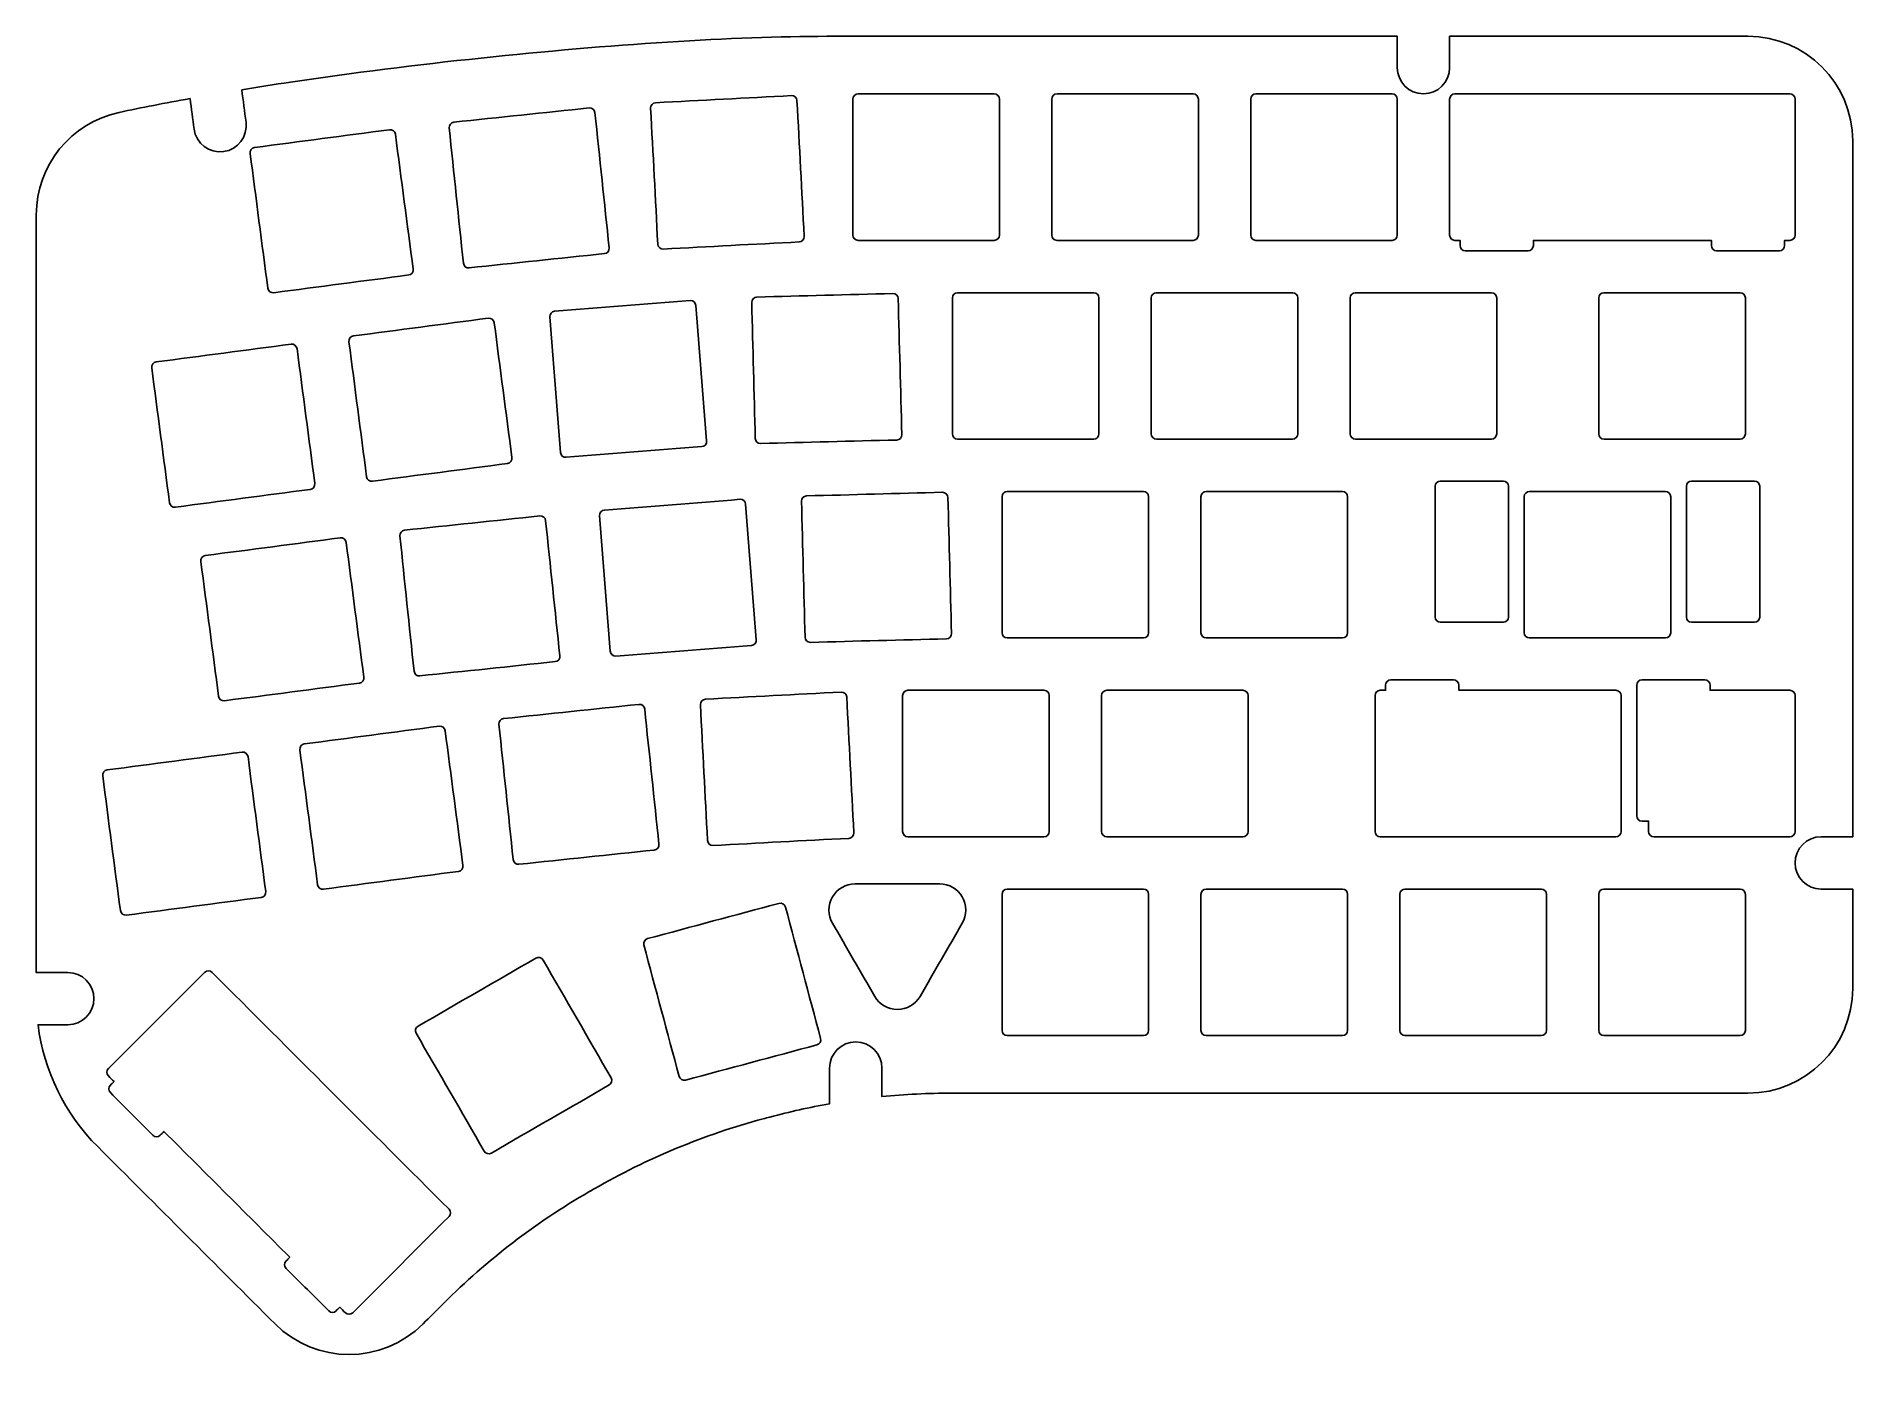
# Model space of a CAD drawing. Extents: x 6 to 179, y 10 to 137.
import ezdxf

# ---------------------------------------------------------------- set-up
doc = ezdxf.new("R2010")
doc.units = 0
doc.layers.add('Plate', color=30, linetype='Continuous')

msp = doc.modelspace()

# ---------------------------------------------------------------- linework, layer by layer
at = {"layer": 'Plate'}
for points, knots in [([(25.12, 131.9), (25.26, 130.86), (25.39, 129.82), (25.53, 128.78), (25.71, 127.42), (24.75, 126.16), (23.38, 125.98), (22.01, 125.8), (20.75, 126.76), (20.57, 128.13), (20.45, 129.11), (20.32, 130.08), (20.19, 131.05), (17.82, 130.63), (15.55, 130.18), (13.41, 129.73), (8.8, 128.74), (5.5, 124.66), (5.5, 119.95), (5.5, 95.81), (5.5, 71.67), (5.5, 47.53), (6.5, 47.53), (7.5, 47.53), (8.5, 47.53), (9.88, 47.53), (11, 46.41), (11, 45.03), (11, 43.66), (9.88, 42.53), (8.5, 42.53), (7.55, 42.53), (6.6, 42.53), (5.66, 42.53), (6.21, 38.13), (8.22, 34.03), (11.36, 30.89), (17, 25.25), (22.65, 19.6), (28.3, 13.95), (32.2, 10.05), (38.54, 10.05), (42.44, 13.95), (43.1, 14.61), (43.75, 15.26), (44.41, 15.92), (48.55, 20.06), (53.22, 23.64), (58.29, 26.57), (58.45, 26.66), (58.61, 26.76), (58.78, 26.85), (63.85, 29.78), (69.28, 32.03), (74.94, 33.55), (75.15, 33.6), (75.36, 33.66), (75.58, 33.72), (77.45, 34.22), (79.35, 34.64), (81.27, 34.98), (81.27, 36.12), (81.27, 37.26), (81.27, 38.4), (81.27, 39.78), (82.39, 40.9), (83.77, 40.9), (85.15, 40.9), (86.27, 39.78), (86.27, 38.4), (86.27, 37.49), (86.27, 36.58), (86.27, 35.67), (88.48, 35.89), (90.7, 36), (92.92, 36), (93.7, 36), (94.47, 36), (95.25, 36), (119.83, 36), (144.42, 36), (169, 36), (174.52, 36), (179, 40.48), (179, 46), (179, 49.17), (179, 52.33), (179, 55.5), (178, 55.5), (177, 55.5), (176, 55.5), (174.62, 55.5), (173.5, 56.62), (173.5, 58), (173.5, 59.38), (174.62, 60.5), (176, 60.5), (177, 60.5), (178, 60.5), (179, 60.5), (179, 82.67), (179, 104.83), (179, 127), (179, 132.52), (174.52, 137), (169, 137), (159.5, 137), (150, 137), (140.5, 137), (140.5, 136), (140.5, 135), (140.5, 134), (140.5, 132.62), (139.38, 131.5), (138, 131.5), (136.62, 131.5), (135.5, 132.62), (135.5, 134), (135.5, 135), (135.5, 136), (135.5, 137), (117.33, 137), (99.17, 137), (81, 137), (76.6, 137), (71.41, 136.8), (65.79, 136.45), (60.16, 136.09), (54.1, 135.57), (47.98, 134.92), (41.85, 134.28), (35.66, 133.5), (29.78, 132.62), (28.2, 132.39), (26.65, 132.15), (25.12, 131.9)], [16.859324, 16.859324, 16.859324, 16.859324, 20, 20, 20, 21, 21, 21, 22, 22, 22, 24.946451, 24.946451, 24.946451, 25.045431, 25.045431, 25.045431, 26.045431, 26.045431, 26.045431, 99.319088, 99.319088, 99.319088, 102.319088, 102.319088, 102.319088, 103.319088, 103.319088, 103.319088, 104.319088, 104.319088, 104.319088, 107.162223, 107.162223, 107.162223, 108.162223, 108.162223, 108.162223, 132.120592, 132.120592, 132.120592, 133.120592, 133.120592, 133.120592, 135.904917, 135.904917, 135.904917, 136.904917, 136.904917, 136.904917, 137.473568, 137.473568, 137.473568, 138.473568, 138.473568, 138.473568, 139.13225, 139.13225, 139.13225, 140.13225, 140.13225, 140.13225, 143.552341, 143.552341, 143.552341, 144.552341, 144.552341, 144.552341, 145.552341, 145.552341, 145.552341, 148.282541, 148.282541, 148.282541, 149.282541, 149.282541, 149.282541, 151.632817, 151.632817, 151.632817, 225.382817, 225.382817, 225.382817, 226.382817, 226.382817, 226.382817, 235.882817, 235.882817, 235.882817, 238.882817, 238.882817, 238.882817, 239.882817, 239.882817, 239.882817, 240.882817, 240.882817, 240.882817, 243.882817, 243.882817, 243.882817, 310.382817, 310.382817, 310.382817, 311.382817, 311.382817, 311.382817, 339.882817, 339.882817, 339.882817, 342.882817, 342.882817, 342.882817, 343.882817, 343.882817, 343.882817, 344.882817, 344.882817, 344.882817, 347.882817, 347.882817, 347.882817, 402.382817, 402.382817, 402.382817, 402.609663, 402.609663, 402.609663, 402.836509, 402.836509, 402.836509, 403.063356, 403.063356, 403.063356, 403.12418, 403.12418, 403.12418, 403.12418]), ([(60.22, 116.78), (60.25, 116.51), (60.05, 116.26), (59.77, 116.23), (55.46, 115.78), (51.15, 115.32), (46.85, 114.87), (46.57, 114.84), (46.32, 115.04), (46.3, 115.32), (45.84, 119.63), (45.39, 123.94), (44.94, 128.25), (44.91, 128.52), (45.11, 128.77), (45.38, 128.79), (49.69, 129.25), (54, 129.7), (58.31, 130.15), (58.59, 130.18), (58.83, 129.98), (58.86, 129.71), (59.31, 125.4), (59.77, 121.09), (60.22, 116.78)], [0, 0, 0, 0, 1, 1, 1, 14, 14, 14, 15, 15, 15, 28, 28, 28, 29, 29, 29, 42, 42, 42, 43, 43, 43, 56, 56, 56, 56]), ([(78.84, 117.88), (78.86, 117.6), (78.65, 117.37), (78.37, 117.35), (74.04, 117.13), (69.72, 116.9), (65.39, 116.67), (65.11, 116.66), (64.88, 116.87), (64.86, 117.15), (64.64, 121.47), (64.41, 125.8), (64.18, 130.13), (64.17, 130.4), (64.38, 130.64), (64.66, 130.65), (68.98, 130.88), (73.31, 131.11), (77.64, 131.33), (77.91, 131.35), (78.15, 131.14), (78.16, 130.86), (78.39, 126.53), (78.62, 122.21), (78.84, 117.88)], [0, 0, 0, 0, 1, 1, 1, 14, 14, 14, 15, 15, 15, 28, 28, 28, 29, 29, 29, 42, 42, 42, 43, 43, 43, 56, 56, 56, 56]), ([(83.5, 118), (83.5, 117.72), (83.72, 117.5), (84, 117.5), (88.33, 117.5), (92.67, 117.5), (97, 117.5), (97.28, 117.5), (97.5, 117.72), (97.5, 118), (97.5, 122.33), (97.5, 126.67), (97.5, 131), (97.5, 131.28), (97.28, 131.5), (97, 131.5), (92.67, 131.5), (88.33, 131.5), (84, 131.5), (83.72, 131.5), (83.5, 131.28), (83.5, 131), (83.5, 126.67), (83.5, 122.33), (83.5, 118)], [0, 0, 0, 0, 1, 1, 1, 14, 14, 14, 15, 15, 15, 28, 28, 28, 29, 29, 29, 42, 42, 42, 43, 43, 43, 56, 56, 56, 56]), ([(102.5, 118), (102.5, 117.72), (102.72, 117.5), (103, 117.5), (107.33, 117.5), (111.67, 117.5), (116, 117.5), (116.28, 117.5), (116.5, 117.72), (116.5, 118), (116.5, 122.33), (116.5, 126.67), (116.5, 131), (116.5, 131.28), (116.28, 131.5), (116, 131.5), (111.67, 131.5), (107.33, 131.5), (103, 131.5), (102.72, 131.5), (102.5, 131.28), (102.5, 131), (102.5, 126.67), (102.5, 122.33), (102.5, 118)], [0, 0, 0, 0, 1, 1, 1, 14, 14, 14, 15, 15, 15, 28, 28, 28, 29, 29, 29, 42, 42, 42, 43, 43, 43, 56, 56, 56, 56]), ([(121.5, 118), (121.5, 117.72), (121.72, 117.5), (122, 117.5), (126.33, 117.5), (130.67, 117.5), (135, 117.5), (135.28, 117.5), (135.5, 117.72), (135.5, 118), (135.5, 122.33), (135.5, 126.67), (135.5, 131), (135.5, 131.28), (135.28, 131.5), (135, 131.5), (130.67, 131.5), (126.33, 131.5), (122, 131.5), (121.72, 131.5), (121.5, 131.28), (121.5, 131), (121.5, 126.67), (121.5, 122.33), (121.5, 118)], [0, 0, 0, 0, 1, 1, 1, 14, 14, 14, 15, 15, 15, 28, 28, 28, 29, 29, 29, 42, 42, 42, 43, 43, 43, 56, 56, 56, 56]), ([(140.5, 131), (140.5, 131.28), (140.72, 131.5), (141, 131.5), (151.67, 131.5), (162.33, 131.5), (173, 131.5), (173.28, 131.5), (173.5, 131.28), (173.5, 131), (173.5, 126.67), (173.5, 122.33), (173.5, 118), (173.5, 117.72), (173.28, 117.5), (173, 117.5), (172.83, 117.5), (172.67, 117.5), (172.5, 117.5), (172.5, 117.33), (172.5, 117.17), (172.5, 117), (172.5, 116.72), (172.28, 116.5), (172, 116.5), (170, 116.5), (168, 116.5), (166, 116.5), (165.72, 116.5), (165.5, 116.72), (165.5, 117), (165.5, 117.17), (165.5, 117.33), (165.5, 117.5), (159.83, 117.5), (154.17, 117.5), (148.5, 117.5), (148.5, 117.33), (148.5, 117.17), (148.5, 117), (148.5, 116.72), (148.28, 116.5), (148, 116.5), (146, 116.5), (144, 116.5), (142, 116.5), (141.72, 116.5), (141.5, 116.72), (141.5, 117), (141.5, 117.17), (141.5, 117.33), (141.5, 117.5), (141.33, 117.5), (141.17, 117.5), (141, 117.5), (140.72, 117.5), (140.5, 117.72), (140.5, 118), (140.5, 122.33), (140.5, 126.67), (140.5, 131)], [0, 0, 0, 0, 1, 1, 1, 33, 33, 33, 34, 34, 34, 47, 47, 47, 48, 48, 48, 48.625, 48.625, 48.625, 49.125, 49.125, 49.125, 50.125, 50.125, 50.125, 55.910714, 55.910714, 55.910714, 56.910714, 56.910714, 56.910714, 57.410714, 57.410714, 57.410714, 74.410714, 74.410714, 74.410714, 74.910714, 74.910714, 74.910714, 75.910714, 75.910714, 75.910714, 81.696429, 81.696429, 81.696429, 82.696429, 82.696429, 82.696429, 83.196429, 83.196429, 83.196429, 83.821429, 83.821429, 83.821429, 84.821429, 84.821429, 84.821429, 97.821429, 97.821429, 97.821429, 97.821429]), ([(41.5, 114.75), (41.54, 114.48), (41.34, 114.22), (41.07, 114.19), (36.77, 113.62), (32.48, 113.06), (28.18, 112.49), (27.91, 112.46), (27.66, 112.65), (27.62, 112.92), (27.05, 117.22), (26.49, 121.51), (25.92, 125.81), (25.89, 126.08), (26.08, 126.34), (26.35, 126.37), (30.65, 126.94), (34.95, 127.5), (39.24, 128.07), (39.52, 128.1), (39.77, 127.91), (39.8, 127.64), (40.37, 123.34), (40.93, 119.05), (41.5, 114.75)], [0, 0, 0, 0, 1, 1, 1, 14, 14, 14, 15, 15, 15, 28, 28, 28, 29, 29, 29, 42, 42, 42, 43, 43, 43, 56, 56, 56, 56]), ([(69.52, 98.33), (69.55, 98.05), (69.34, 97.81), (69.06, 97.79), (64.74, 97.45), (60.43, 97.11), (56.11, 96.77), (55.83, 96.75), (55.59, 96.95), (55.57, 97.23), (55.23, 101.55), (54.89, 105.87), (54.55, 110.19), (54.53, 110.46), (54.73, 110.7), (55.01, 110.73), (59.33, 111.07), (63.65, 111.41), (67.97, 111.75), (68.24, 111.77), (68.48, 111.56), (68.5, 111.29), (68.84, 106.97), (69.18, 102.65), (69.52, 98.33)], [0, 0, 0, 0, 1, 1, 1, 14, 14, 14, 15, 15, 15, 28, 28, 28, 29, 29, 29, 42, 42, 42, 43, 43, 43, 56, 56, 56, 56]), ([(88.17, 98.94), (88.18, 98.66), (87.96, 98.43), (87.68, 98.42), (83.35, 98.31), (79.02, 98.2), (74.69, 98.08), (74.41, 98.08), (74.18, 98.29), (74.18, 98.57), (74.06, 102.9), (73.95, 107.23), (73.84, 111.57), (73.83, 111.84), (74.05, 112.07), (74.32, 112.08), (78.65, 112.19), (82.99, 112.31), (87.32, 112.42), (87.59, 112.43), (87.82, 112.21), (87.83, 111.93), (87.94, 107.6), (88.06, 103.27), (88.17, 98.94)], [0, 0, 0, 0, 1, 1, 1, 14, 14, 14, 15, 15, 15, 28, 28, 28, 29, 29, 29, 42, 42, 42, 43, 43, 43, 56, 56, 56, 56]), ([(93, 99), (93, 98.72), (93.22, 98.5), (93.5, 98.5), (97.83, 98.5), (102.17, 98.5), (106.5, 98.5), (106.78, 98.5), (107, 98.72), (107, 99), (107, 103.33), (107, 107.67), (107, 112), (107, 112.28), (106.78, 112.5), (106.5, 112.5), (102.17, 112.5), (97.83, 112.5), (93.5, 112.5), (93.22, 112.5), (93, 112.28), (93, 112), (93, 107.67), (93, 103.33), (93, 99)], [0, 0, 0, 0, 1, 1, 1, 14, 14, 14, 15, 15, 15, 28, 28, 28, 29, 29, 29, 42, 42, 42, 43, 43, 43, 56, 56, 56, 56]), ([(112, 99), (112, 98.72), (112.22, 98.5), (112.5, 98.5), (116.83, 98.5), (121.17, 98.5), (125.5, 98.5), (125.78, 98.5), (126, 98.72), (126, 99), (126, 103.33), (126, 107.67), (126, 112), (126, 112.28), (125.78, 112.5), (125.5, 112.5), (121.17, 112.5), (116.83, 112.5), (112.5, 112.5), (112.22, 112.5), (112, 112.28), (112, 112), (112, 107.67), (112, 103.33), (112, 99)], [0, 0, 0, 0, 1, 1, 1, 14, 14, 14, 15, 15, 15, 28, 28, 28, 29, 29, 29, 42, 42, 42, 43, 43, 43, 56, 56, 56, 56]), ([(131, 99), (131, 98.72), (131.22, 98.5), (131.5, 98.5), (135.83, 98.5), (140.17, 98.5), (144.5, 98.5), (144.78, 98.5), (145, 98.72), (145, 99), (145, 103.33), (145, 107.67), (145, 112), (145, 112.28), (144.78, 112.5), (144.5, 112.5), (140.17, 112.5), (135.83, 112.5), (131.5, 112.5), (131.22, 112.5), (131, 112.28), (131, 112), (131, 107.67), (131, 103.33), (131, 99)], [0, 0, 0, 0, 1, 1, 1, 14, 14, 14, 15, 15, 15, 28, 28, 28, 29, 29, 29, 42, 42, 42, 43, 43, 43, 56, 56, 56, 56]), ([(154.75, 99), (154.75, 98.72), (154.97, 98.5), (155.25, 98.5), (159.58, 98.5), (163.92, 98.5), (168.25, 98.5), (168.53, 98.5), (168.75, 98.72), (168.75, 99), (168.75, 103.33), (168.75, 107.67), (168.75, 112), (168.75, 112.28), (168.53, 112.5), (168.25, 112.5), (163.92, 112.5), (159.58, 112.5), (155.25, 112.5), (154.97, 112.5), (154.75, 112.28), (154.75, 112), (154.75, 107.67), (154.75, 103.33), (154.75, 99)], [0, 0, 0, 0, 1, 1, 1, 14, 14, 14, 15, 15, 15, 28, 28, 28, 29, 29, 29, 42, 42, 42, 43, 43, 43, 56, 56, 56, 56]), ([(50.93, 96.74), (50.97, 96.47), (50.78, 96.22), (50.5, 96.18), (46.21, 95.61), (41.91, 95.05), (37.62, 94.48), (37.34, 94.45), (37.09, 94.64), (37.05, 94.91), (36.49, 99.21), (35.92, 103.51), (35.36, 107.8), (35.32, 108.08), (35.51, 108.33), (35.79, 108.36), (40.08, 108.93), (44.38, 109.49), (48.68, 110.06), (48.95, 110.1), (49.2, 109.9), (49.24, 109.63), (49.8, 105.33), (50.37, 101.04), (50.93, 96.74)], [0, 0, 0, 0, 1, 1, 1, 14, 14, 14, 15, 15, 15, 28, 28, 28, 29, 29, 29, 42, 42, 42, 43, 43, 43, 56, 56, 56, 56]), ([(32.1, 94.26), (32.13, 93.99), (31.94, 93.74), (31.67, 93.7), (27.37, 93.13), (23.07, 92.57), (18.78, 92), (18.5, 91.97), (18.25, 92.16), (18.22, 92.43), (17.65, 96.73), (17.09, 101.03), (16.52, 105.32), (16.48, 105.6), (16.68, 105.85), (16.95, 105.88), (21.25, 106.45), (25.54, 107.01), (29.84, 107.58), (30.11, 107.62), (30.36, 107.42), (30.4, 107.15), (30.97, 102.85), (31.53, 98.56), (32.1, 94.26)], [0, 0, 0, 0, 1, 1, 1, 14, 14, 14, 15, 15, 15, 28, 28, 28, 29, 29, 29, 42, 42, 42, 43, 43, 43, 56, 56, 56, 56]), ([(139.12, 81.5), (139.12, 81.22), (139.35, 81), (139.62, 81), (141.62, 81), (143.62, 81), (145.62, 81), (145.9, 81), (146.12, 81.22), (146.12, 81.5), (146.12, 85.67), (146.12, 89.83), (146.12, 94), (146.12, 94.28), (145.9, 94.5), (145.62, 94.5), (143.62, 94.5), (141.62, 94.5), (139.62, 94.5), (139.35, 94.5), (139.12, 94.28), (139.12, 94), (139.12, 89.83), (139.12, 85.67), (139.12, 81.5)], [0, 0, 0, 0, 1, 1, 1, 6.785714, 6.785714, 6.785714, 7.785714, 7.785714, 7.785714, 20.285714, 20.285714, 20.285714, 21.285714, 21.285714, 21.285714, 27.071429, 27.071429, 27.071429, 28.071429, 28.071429, 28.071429, 40.571429, 40.571429, 40.571429, 40.571429]), ([(163.12, 81.5), (163.12, 81.22), (163.35, 81), (163.62, 81), (165.62, 81), (167.62, 81), (169.62, 81), (169.9, 81), (170.12, 81.22), (170.12, 81.5), (170.12, 85.67), (170.12, 89.83), (170.12, 94), (170.12, 94.28), (169.9, 94.5), (169.62, 94.5), (167.62, 94.5), (165.62, 94.5), (163.62, 94.5), (163.35, 94.5), (163.12, 94.28), (163.12, 94), (163.12, 89.83), (163.12, 85.67), (163.12, 81.5)], [0, 0, 0, 0, 1, 1, 1, 6.785714, 6.785714, 6.785714, 7.785714, 7.785714, 7.785714, 20.285714, 20.285714, 20.285714, 21.285714, 21.285714, 21.285714, 27.071429, 27.071429, 27.071429, 28.071429, 28.071429, 28.071429, 40.571429, 40.571429, 40.571429, 40.571429]), ([(60.32, 78.23), (60.34, 77.95), (60.58, 77.75), (60.86, 77.77), (65.18, 78.11), (69.49, 78.45), (73.81, 78.79), (74.09, 78.81), (74.3, 79.05), (74.27, 79.33), (73.93, 83.65), (73.59, 87.97), (73.25, 92.29), (73.23, 92.56), (72.99, 92.77), (72.72, 92.75), (68.4, 92.41), (64.08, 92.07), (59.76, 91.73), (59.48, 91.7), (59.28, 91.46), (59.3, 91.19), (59.64, 86.87), (59.98, 82.55), (60.32, 78.23)], [0, 0, 0, 0, 1, 1, 1, 14, 14, 14, 15, 15, 15, 28, 28, 28, 29, 29, 29, 42, 42, 42, 43, 43, 43, 56, 56, 56, 56]), ([(78.93, 79.57), (78.93, 79.29), (79.16, 79.08), (79.44, 79.08), (83.77, 79.2), (88.1, 79.31), (92.43, 79.42), (92.71, 79.43), (92.93, 79.66), (92.92, 79.94), (92.81, 84.27), (92.69, 88.6), (92.58, 92.93), (92.57, 93.21), (92.34, 93.43), (92.07, 93.42), (87.74, 93.31), (83.4, 93.19), (79.07, 93.08), (78.8, 93.07), (78.58, 92.84), (78.59, 92.57), (78.7, 88.23), (78.81, 83.9), (78.93, 79.57)], [0, 0, 0, 0, 1, 1, 1, 14, 14, 14, 15, 15, 15, 28, 28, 28, 29, 29, 29, 42, 42, 42, 43, 43, 43, 56, 56, 56, 56]), ([(97.75, 80), (97.75, 79.72), (97.97, 79.5), (98.25, 79.5), (102.58, 79.5), (106.92, 79.5), (111.25, 79.5), (111.53, 79.5), (111.75, 79.72), (111.75, 80), (111.75, 84.33), (111.75, 88.67), (111.75, 93), (111.75, 93.28), (111.53, 93.5), (111.25, 93.5), (106.92, 93.5), (102.58, 93.5), (98.25, 93.5), (97.97, 93.5), (97.75, 93.28), (97.75, 93), (97.75, 88.67), (97.75, 84.33), (97.75, 80)], [0, 0, 0, 0, 1, 1, 1, 14, 14, 14, 15, 15, 15, 28, 28, 28, 29, 29, 29, 42, 42, 42, 43, 43, 43, 56, 56, 56, 56]), ([(116.75, 80), (116.75, 79.72), (116.97, 79.5), (117.25, 79.5), (121.58, 79.5), (125.92, 79.5), (130.25, 79.5), (130.53, 79.5), (130.75, 79.72), (130.75, 80), (130.75, 84.33), (130.75, 88.67), (130.75, 93), (130.75, 93.28), (130.53, 93.5), (130.25, 93.5), (125.92, 93.5), (121.58, 93.5), (117.25, 93.5), (116.97, 93.5), (116.75, 93.28), (116.75, 93), (116.75, 88.67), (116.75, 84.33), (116.75, 80)], [0, 0, 0, 0, 1, 1, 1, 14, 14, 14, 15, 15, 15, 28, 28, 28, 29, 29, 29, 42, 42, 42, 43, 43, 43, 56, 56, 56, 56]), ([(147.62, 80), (147.62, 79.72), (147.85, 79.5), (148.12, 79.5), (152.46, 79.5), (156.79, 79.5), (161.12, 79.5), (161.4, 79.5), (161.62, 79.72), (161.62, 80), (161.62, 84.33), (161.62, 88.67), (161.62, 93), (161.62, 93.28), (161.4, 93.5), (161.12, 93.5), (156.79, 93.5), (152.46, 93.5), (148.12, 93.5), (147.85, 93.5), (147.62, 93.28), (147.62, 93), (147.62, 88.67), (147.62, 84.33), (147.62, 80)], [0, 0, 0, 0, 1, 1, 1, 14, 14, 14, 15, 15, 15, 28, 28, 28, 29, 29, 29, 42, 42, 42, 43, 43, 43, 56, 56, 56, 56]), ([(41.58, 76.32), (41.61, 76.05), (41.86, 75.85), (42.13, 75.88), (46.44, 76.33), (50.75, 76.78), (55.06, 77.24), (55.34, 77.27), (55.54, 77.51), (55.51, 77.79), (55.06, 82.1), (54.6, 86.41), (54.15, 90.71), (54.12, 90.99), (53.87, 91.19), (53.6, 91.16), (49.29, 90.71), (44.98, 90.25), (40.67, 89.8), (40.4, 89.77), (40.2, 89.53), (40.23, 89.25), (40.68, 84.94), (41.13, 80.63), (41.58, 76.32)], [0, 0, 0, 0, 1, 1, 1, 14, 14, 14, 15, 15, 15, 28, 28, 28, 29, 29, 29, 42, 42, 42, 43, 43, 43, 56, 56, 56, 56]), ([(22.91, 73.93), (22.94, 73.65), (23.2, 73.46), (23.47, 73.5), (27.77, 74.06), (32.06, 74.63), (36.36, 75.19), (36.63, 75.23), (36.82, 75.48), (36.79, 75.76), (36.22, 80.05), (35.66, 84.35), (35.09, 88.64), (35.06, 88.92), (34.8, 89.11), (34.53, 89.07), (30.23, 88.51), (25.94, 87.94), (21.64, 87.38), (21.37, 87.34), (21.18, 87.09), (21.21, 86.82), (21.78, 82.52), (22.34, 78.22), (22.91, 73.93)], [0, 0, 0, 0, 1, 1, 1, 14, 14, 14, 15, 15, 15, 28, 28, 28, 29, 29, 29, 42, 42, 42, 43, 43, 43, 56, 56, 56, 56]), ([(133.38, 74), (133.38, 74.28), (133.6, 74.5), (133.88, 74.5), (134.04, 74.5), (134.21, 74.5), (134.38, 74.5), (134.38, 74.67), (134.38, 74.83), (134.38, 75), (134.38, 75.28), (134.6, 75.5), (134.87, 75.5), (136.88, 75.5), (138.88, 75.5), (140.88, 75.5), (141.15, 75.5), (141.38, 75.28), (141.38, 75), (141.38, 74.83), (141.38, 74.67), (141.38, 74.5), (146.38, 74.5), (151.38, 74.5), (156.38, 74.5), (156.65, 74.5), (156.88, 74.28), (156.88, 74), (156.88, 69.67), (156.88, 65.33), (156.88, 61), (156.88, 60.72), (156.65, 60.5), (156.38, 60.5), (148.88, 60.5), (141.38, 60.5), (133.88, 60.5), (133.6, 60.5), (133.38, 60.72), (133.38, 61), (133.38, 65.33), (133.38, 69.67), (133.38, 74)], [0, 0, 0, 0, 1, 1, 1, 1.625, 1.625, 1.625, 2.125, 2.125, 2.125, 3.125, 3.125, 3.125, 8.910714, 8.910714, 8.910714, 9.910714, 9.910714, 9.910714, 10.410714, 10.410714, 10.410714, 25.410714, 25.410714, 25.410714, 26.410714, 26.410714, 26.410714, 39.410714, 39.410714, 39.410714, 40.410714, 40.410714, 40.410714, 62.910714, 62.910714, 62.910714, 63.910714, 63.910714, 63.910714, 76.910714, 76.910714, 76.910714, 76.910714]), ([(158.38, 75), (158.38, 75.28), (158.6, 75.5), (158.88, 75.5), (160.88, 75.5), (162.88, 75.5), (164.88, 75.5), (165.15, 75.5), (165.38, 75.28), (165.38, 75), (165.38, 74.83), (165.38, 74.67), (165.38, 74.5), (167.92, 74.5), (170.46, 74.5), (173, 74.5), (173.28, 74.5), (173.5, 74.28), (173.5, 74), (173.5, 69.67), (173.5, 65.33), (173.5, 61), (173.5, 60.72), (173.28, 60.5), (173, 60.5), (168.67, 60.5), (164.33, 60.5), (160, 60.5), (159.72, 60.5), (159.5, 60.72), (159.5, 61), (159.5, 61.33), (159.5, 61.67), (159.5, 62), (159.29, 62), (159.08, 62), (158.88, 62), (158.6, 62), (158.38, 62.22), (158.38, 62.5), (158.38, 66.67), (158.38, 70.83), (158.38, 75)], [0, 0, 0, 0, 1, 1, 1, 6.785714, 6.785714, 6.785714, 7.785714, 7.785714, 7.785714, 8.285714, 8.285714, 8.285714, 16.14533, 16.14533, 16.14533, 17.14533, 17.14533, 17.14533, 30.14533, 30.14533, 30.14533, 31.14533, 31.14533, 31.14533, 44.14533, 44.14533, 44.14533, 45.14533, 45.14533, 45.14533, 46.14533, 46.14533, 46.14533, 46.77033, 46.77033, 46.77033, 47.77033, 47.77033, 47.77033, 60.27033, 60.27033, 60.27033, 60.27033]), ([(51.05, 58.32), (51.07, 58.04), (51.32, 57.84), (51.6, 57.87), (55.9, 58.32), (60.21, 58.78), (64.52, 59.23), (64.8, 59.26), (65, 59.51), (64.97, 59.78), (64.52, 64.09), (64.06, 68.4), (63.61, 72.71), (63.58, 72.98), (63.34, 73.18), (63.06, 73.15), (58.75, 72.7), (54.44, 72.25), (50.13, 71.79), (49.86, 71.77), (49.66, 71.52), (49.69, 71.25), (50.14, 66.94), (50.59, 62.63), (51.05, 58.32)], [0, 0, 0, 0, 1, 1, 1, 14, 14, 14, 15, 15, 15, 28, 28, 28, 29, 29, 29, 42, 42, 42, 43, 43, 43, 56, 56, 56, 56]), ([(69.61, 60.15), (69.63, 59.87), (69.86, 59.66), (70.14, 59.67), (74.47, 59.9), (78.79, 60.13), (83.12, 60.35), (83.4, 60.37), (83.61, 60.6), (83.59, 60.88), (83.37, 65.21), (83.14, 69.53), (82.91, 73.86), (82.9, 74.14), (82.66, 74.35), (82.39, 74.33), (78.06, 74.11), (73.73, 73.88), (69.41, 73.65), (69.13, 73.64), (68.92, 73.4), (68.93, 73.13), (69.16, 68.8), (69.39, 64.47), (69.61, 60.15)], [0, 0, 0, 0, 1, 1, 1, 14, 14, 14, 15, 15, 15, 28, 28, 28, 29, 29, 29, 42, 42, 42, 43, 43, 43, 56, 56, 56, 56]), ([(88.25, 61), (88.25, 60.72), (88.47, 60.5), (88.75, 60.5), (93.08, 60.5), (97.42, 60.5), (101.75, 60.5), (102.03, 60.5), (102.25, 60.72), (102.25, 61), (102.25, 65.33), (102.25, 69.67), (102.25, 74), (102.25, 74.28), (102.03, 74.5), (101.75, 74.5), (97.42, 74.5), (93.08, 74.5), (88.75, 74.5), (88.47, 74.5), (88.25, 74.28), (88.25, 74), (88.25, 69.67), (88.25, 65.33), (88.25, 61)], [0, 0, 0, 0, 1, 1, 1, 14, 14, 14, 15, 15, 15, 28, 28, 28, 29, 29, 29, 42, 42, 42, 43, 43, 43, 56, 56, 56, 56]), ([(107.25, 61), (107.25, 60.72), (107.47, 60.5), (107.75, 60.5), (112.08, 60.5), (116.42, 60.5), (120.75, 60.5), (121.03, 60.5), (121.25, 60.72), (121.25, 61), (121.25, 65.33), (121.25, 69.67), (121.25, 74), (121.25, 74.28), (121.03, 74.5), (120.75, 74.5), (116.42, 74.5), (112.08, 74.5), (107.75, 74.5), (107.47, 74.5), (107.25, 74.28), (107.25, 74), (107.25, 69.67), (107.25, 65.33), (107.25, 61)], [0, 0, 0, 0, 1, 1, 1, 14, 14, 14, 15, 15, 15, 28, 28, 28, 29, 29, 29, 42, 42, 42, 43, 43, 43, 56, 56, 56, 56]), ([(32.37, 55.92), (32.41, 55.65), (32.66, 55.46), (32.93, 55.49), (37.23, 56.06), (41.52, 56.62), (45.82, 57.19), (46.09, 57.22), (46.29, 57.48), (46.25, 57.75), (45.68, 62.05), (45.12, 66.34), (44.55, 70.64), (44.52, 70.91), (44.27, 71.1), (43.99, 71.07), (39.7, 70.5), (35.4, 69.94), (31.1, 69.37), (30.83, 69.34), (30.64, 69.08), (30.67, 68.81), (31.24, 64.51), (31.8, 60.22), (32.37, 55.92)], [0, 0, 0, 0, 1, 1, 1, 14, 14, 14, 15, 15, 15, 28, 28, 28, 29, 29, 29, 42, 42, 42, 43, 43, 43, 56, 56, 56, 56]), ([(13.53, 53.44), (13.57, 53.17), (13.82, 52.98), (14.09, 53.01), (18.39, 53.58), (22.69, 54.14), (26.98, 54.71), (27.26, 54.74), (27.45, 55), (27.41, 55.27), (26.85, 59.57), (26.28, 63.86), (25.72, 68.16), (25.68, 68.43), (25.43, 68.62), (25.15, 68.59), (20.86, 68.02), (16.56, 67.46), (12.27, 66.89), (11.99, 66.86), (11.8, 66.6), (11.84, 66.33), (12.4, 62.03), (12.97, 57.74), (13.53, 53.44)], [0, 0, 0, 0, 1, 1, 1, 14, 14, 14, 15, 15, 15, 28, 28, 28, 29, 29, 29, 42, 42, 42, 43, 43, 43, 56, 56, 56, 56]), ([(89.92, 45.25), (91.26, 47.59), (92.61, 49.92), (93.95, 52.25), (94.4, 53.02), (94.4, 53.98), (93.95, 54.75), (93.51, 55.52), (92.68, 56), (91.79, 56), (89.1, 56), (86.4, 56), (83.71, 56), (82.82, 56), (81.99, 55.52), (81.55, 54.75), (81.1, 53.98), (81.1, 53.02), (81.55, 52.25), (82.89, 49.92), (84.24, 47.59), (85.58, 45.25), (86.03, 44.48), (86.86, 44), (87.75, 44), (88.64, 44), (89.47, 44.48), (89.92, 45.25)], [19.153204, 19.153204, 19.153204, 19.153204, 27.232048, 27.232048, 27.232048, 28.232048, 28.232048, 28.232048, 29.232048, 29.232048, 29.232048, 37.306408, 37.306408, 37.306408, 38.306408, 38.306408, 38.306408, 39.306408, 39.306408, 39.306408, 47.385252, 47.385252, 47.385252, 48.385252, 48.385252, 48.385252, 49.385252, 49.385252, 49.385252, 49.385252]), ([(80.42, 41.23), (80.49, 40.96), (80.33, 40.69), (80.07, 40.61), (75.88, 39.49), (71.7, 38.37), (67.51, 37.25), (67.24, 37.18), (66.97, 37.34), (66.9, 37.6), (65.78, 41.79), (64.65, 45.97), (63.53, 50.16), (63.46, 50.43), (63.62, 50.7), (63.89, 50.77), (68.07, 51.89), (72.26, 53.02), (76.44, 54.14), (76.71, 54.21), (76.98, 54.05), (77.06, 53.78), (78.18, 49.6), (79.3, 45.41), (80.42, 41.23)], [0, 0, 0, 0, 1, 1, 1, 14, 14, 14, 15, 15, 15, 28, 28, 28, 29, 29, 29, 42, 42, 42, 43, 43, 43, 56, 56, 56, 56]), ([(97.75, 42), (97.75, 41.72), (97.97, 41.5), (98.25, 41.5), (102.58, 41.5), (106.92, 41.5), (111.25, 41.5), (111.53, 41.5), (111.75, 41.72), (111.75, 42), (111.75, 46.33), (111.75, 50.67), (111.75, 55), (111.75, 55.28), (111.53, 55.5), (111.25, 55.5), (106.92, 55.5), (102.58, 55.5), (98.25, 55.5), (97.97, 55.5), (97.75, 55.28), (97.75, 55), (97.75, 50.67), (97.75, 46.33), (97.75, 42)], [0, 0, 0, 0, 1, 1, 1, 14, 14, 14, 15, 15, 15, 28, 28, 28, 29, 29, 29, 42, 42, 42, 43, 43, 43, 56, 56, 56, 56]), ([(116.75, 42), (116.75, 41.72), (116.97, 41.5), (117.25, 41.5), (121.58, 41.5), (125.92, 41.5), (130.25, 41.5), (130.53, 41.5), (130.75, 41.72), (130.75, 42), (130.75, 46.33), (130.75, 50.67), (130.75, 55), (130.75, 55.28), (130.53, 55.5), (130.25, 55.5), (125.92, 55.5), (121.58, 55.5), (117.25, 55.5), (116.97, 55.5), (116.75, 55.28), (116.75, 55), (116.75, 50.67), (116.75, 46.33), (116.75, 42)], [0, 0, 0, 0, 1, 1, 1, 14, 14, 14, 15, 15, 15, 28, 28, 28, 29, 29, 29, 42, 42, 42, 43, 43, 43, 56, 56, 56, 56]), ([(135.75, 42), (135.75, 41.72), (135.97, 41.5), (136.25, 41.5), (140.58, 41.5), (144.92, 41.5), (149.25, 41.5), (149.53, 41.5), (149.75, 41.72), (149.75, 42), (149.75, 46.33), (149.75, 50.67), (149.75, 55), (149.75, 55.28), (149.53, 55.5), (149.25, 55.5), (144.92, 55.5), (140.58, 55.5), (136.25, 55.5), (135.97, 55.5), (135.75, 55.28), (135.75, 55), (135.75, 50.67), (135.75, 46.33), (135.75, 42)], [0, 0, 0, 0, 1, 1, 1, 14, 14, 14, 15, 15, 15, 28, 28, 28, 29, 29, 29, 42, 42, 42, 43, 43, 43, 56, 56, 56, 56]), ([(168.75, 42), (168.75, 41.72), (168.53, 41.5), (168.25, 41.5), (163.92, 41.5), (159.58, 41.5), (155.25, 41.5), (154.97, 41.5), (154.75, 41.72), (154.75, 42), (154.75, 46.33), (154.75, 50.67), (154.75, 55), (154.75, 55.28), (154.97, 55.5), (155.25, 55.5), (159.58, 55.5), (163.92, 55.5), (168.25, 55.5), (168.53, 55.5), (168.75, 55.28), (168.75, 55), (168.75, 50.67), (168.75, 46.33), (168.75, 42)], [0, 0, 0, 0, 1, 1, 1, 14, 14, 14, 15, 15, 15, 28, 28, 28, 29, 29, 29, 42, 42, 42, 43, 43, 43, 56, 56, 56, 56]), ([(48.97, 30.28), (48.73, 30.14), (48.42, 30.22), (48.28, 30.46), (46.12, 34.22), (43.95, 37.97), (41.78, 41.72), (41.64, 41.96), (41.73, 42.27), (41.97, 42.4), (45.72, 44.57), (49.47, 46.74), (53.22, 48.9), (53.46, 49.04), (53.77, 48.96), (53.91, 48.72), (56.07, 44.97), (58.24, 41.22), (60.41, 37.46), (60.54, 37.22), (60.46, 36.92), (60.22, 36.78), (56.47, 34.61), (52.72, 32.45), (48.97, 30.28)], [0, 0, 0, 0, 1, 1, 1, 14, 14, 14, 15, 15, 15, 28, 28, 28, 29, 29, 29, 42, 42, 42, 43, 43, 43, 56, 56, 56, 56]), ([(12.39, 37.64), (12.19, 37.83), (12.19, 38.15), (12.39, 38.35), (15.45, 41.41), (18.52, 44.48), (21.58, 47.54), (21.78, 47.73), (22.09, 47.73), (22.29, 47.54), (29.83, 40), (37.37, 32.45), (44.92, 24.91), (45.11, 24.72), (45.11, 24.4), (44.92, 24.2), (41.85, 21.14), (38.79, 18.08), (35.72, 15.01), (35.53, 14.82), (35.21, 14.82), (35.02, 15.01), (34.84, 15.19), (34.66, 15.37), (34.49, 15.54), (34.37, 15.42), (34.25, 15.31), (34.13, 15.19), (33.94, 14.99), (33.62, 14.99), (33.43, 15.19), (32.07, 16.54), (30.71, 17.9), (29.36, 19.25), (29.16, 19.45), (29.16, 19.77), (29.36, 19.96), (29.48, 20.08), (29.6, 20.2), (29.71, 20.32), (25.71, 24.32), (21.7, 28.33), (17.69, 32.34), (17.57, 32.22), (17.46, 32.1), (17.34, 31.98), (17.14, 31.79), (16.83, 31.79), (16.63, 31.98), (15.28, 33.34), (13.92, 34.69), (12.57, 36.05), (12.37, 36.24), (12.37, 36.56), (12.57, 36.76), (12.68, 36.87), (12.8, 36.99), (12.92, 37.11), (12.74, 37.29), (12.57, 37.46), (12.39, 37.64)], [0, 0, 0, 0, 1, 1, 1, 14, 14, 14, 15, 15, 15, 47, 47, 47, 48, 48, 48, 61, 61, 61, 62, 62, 62, 62.75, 62.75, 62.75, 63.25, 63.25, 63.25, 64.25, 64.25, 64.25, 70, 70, 70, 71, 71, 71, 71.5, 71.5, 71.5, 88.5, 88.5, 88.5, 89, 89, 89, 90, 90, 90, 95.75, 95.75, 95.75, 96.75, 96.75, 96.75, 97.25, 97.25, 97.25, 98, 98, 98, 98])]:
    msp.add_open_spline(points, degree=3, knots=knots, dxfattribs=at)

doc.saveas('drawing.dxf')
